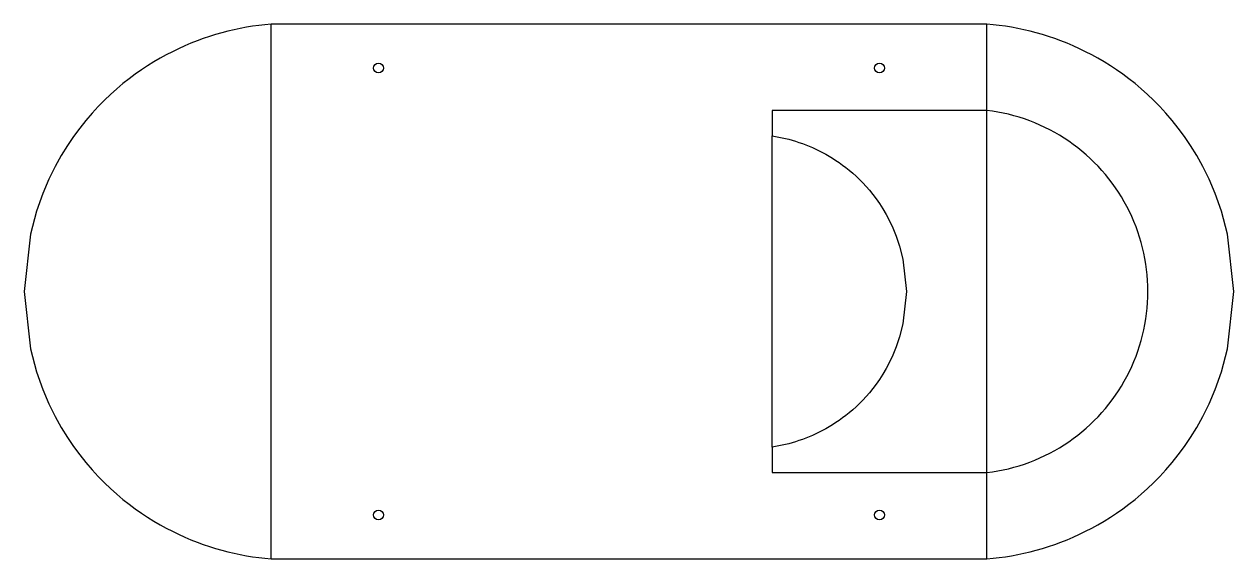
# Model space of a CAD drawing. Header units: millimetres. Extents: x 0 to 676, y 0 to 300.
import ezdxf

# ---------------------------------------------------------------- set-up
doc = ezdxf.new("R2010")
doc.units = ezdxf.units.MM
doc.layers.add('CUT', color=7, linetype='Continuous')
doc.layers.add('FOLD', color=5, linetype='Continuous')

msp = doc.modelspace()

# ---------------------------------------------------------------- linework, layer by layer
at = {"layer": 'CUT'}
for points in [[(0, 150), (3.45, 118.01), (6.9, 105.03), (10.35, 95.25), (13.8, 87.15), (17.25, 80.16), (20.7, 73.96), (24.15, 68.38), (27.6, 63.29), (31.05, 58.62), (34.5, 54.29), (37.95, 50.28), (41.4, 46.53), (44.85, 43.03), (48.3, 39.74), (51.75, 36.66), (55.2, 33.75), (58.65, 31.02), (62.1, 28.45), (65.55, 26.03), (69, 23.75), (72.45, 21.6), (75.9, 19.58), (79.35, 17.68), (82.8, 15.89), (86.25, 14.22), (89.7, 12.65), (93.15, 11.19), (96.6, 9.83), (100.05, 8.56), (103.5, 7.39), (106.95, 6.31), (110.4, 5.32), (113.85, 4.42), (117.3, 3.61), (120.75, 2.88), (124.2, 2.24), (127.65, 1.67), (131.1, 1.2), (134.55, 0.8), (138, 0.48), (138, 0.48), (538, 0.48), (538, 0.48), (541.45, 0.8), (544.9, 1.2), (548.35, 1.67), (551.8, 2.24), (555.25, 2.88), (558.7, 3.61), (562.15, 4.42), (565.6, 5.32), (569.05, 6.31), (572.5, 7.39), (575.95, 8.56), (579.4, 9.83), (582.85, 11.19), (586.3, 12.65), (589.75, 14.22), (593.2, 15.89), (596.65, 17.68), (600.1, 19.58), (603.55, 21.6), (607, 23.75), (610.45, 26.03), (613.9, 28.45), (617.35, 31.02), (620.8, 33.75), (624.25, 36.66), (627.7, 39.74), (631.15, 43.03), (634.6, 46.53), (638.05, 50.28), (641.5, 54.29), (644.95, 58.62), (648.4, 63.29), (651.85, 68.38), (655.3, 73.96), (658.75, 80.16), (662.2, 87.15), (665.65, 95.25), (669.1, 105.03), (672.55, 118.01), (676, 150), (676, 150), (672.55, 181.99), (669.1, 194.97), (665.65, 204.75), (662.2, 212.85), (658.75, 219.84), (655.3, 226.04), (651.85, 231.62), (648.4, 236.71), (644.95, 241.38), (641.5, 245.71), (638.05, 249.72), (634.6, 253.47), (631.15, 256.97), (627.7, 260.26), (624.25, 263.34), (620.8, 266.25), (617.35, 268.98), (613.9, 271.55), (610.45, 273.97), (607, 276.25), (603.55, 278.4), (600.1, 280.42), (596.65, 282.32), (593.2, 284.11), (589.75, 285.78), (586.3, 287.35), (582.85, 288.81), (579.4, 290.17), (575.95, 291.44), (572.5, 292.61), (569.05, 293.69), (565.6, 294.68), (562.15, 295.58), (558.7, 296.39), (555.25, 297.12), (551.8, 297.76), (548.35, 298.33), (544.9, 298.8), (541.45, 299.2), (538, 299.52), (538, 299.52), (138, 299.52), (138, 299.52), (134.55, 299.2), (131.1, 298.8), (127.65, 298.33), (124.2, 297.76), (120.75, 297.12), (117.3, 296.39), (113.85, 295.58), (110.4, 294.68), (106.95, 293.69), (103.5, 292.61), (100.05, 291.44), (96.6, 290.17), (93.15, 288.81), (89.7, 287.35), (86.25, 285.78), (82.8, 284.11), (79.35, 282.32), (75.9, 280.42), (72.45, 278.4), (69, 276.25), (65.55, 273.97), (62.1, 271.55), (58.65, 268.98), (55.2, 266.25), (51.75, 263.34), (48.3, 260.26), (44.85, 256.97), (41.4, 253.47), (37.95, 249.72), (34.5, 245.71), (31.05, 241.38), (27.6, 236.71), (24.15, 231.62), (20.7, 226.04), (17.25, 219.84), (13.8, 212.85), (10.35, 204.75), (6.9, 194.97), (3.45, 181.99), (0, 150)], [(418, 62.97), (418, 48.71), (538, 48.71), (538, 48.71), (541.06, 49.12), (544.11, 49.62), (547.14, 50.21), (550.15, 50.9), (553.13, 51.68), (556.1, 52.54), (559.03, 53.5), (561.94, 54.54), (564.81, 55.67), (567.65, 56.89), (570.45, 58.19), (573.2, 59.58), (575.92, 61.05), (578.59, 62.6), (581.21, 64.23), (583.78, 65.94), (586.3, 67.73), (588.76, 69.59), (591.16, 71.53), (593.51, 73.54), (595.79, 75.62), (598.01, 77.76), (600.16, 79.97), (602.25, 82.25), (604.27, 84.59), (606.21, 86.99), (608.08, 89.44), (609.87, 91.96), (611.59, 94.52), (613.23, 97.14), (614.79, 99.8), (616.27, 102.51), (617.67, 105.26), (618.98, 108.06), (620.2, 110.89), (621.35, 113.76), (622.4, 116.66), (623.36, 119.6), (624.24, 122.56), (625.02, 125.54), (625.72, 128.55), (626.32, 131.58), (626.83, 134.62), (627.25, 137.68), (627.58, 140.75), (627.81, 143.83), (627.95, 146.91), (628, 150), (628, 150), (627.95, 153.09), (627.81, 156.17), (627.58, 159.25), (627.25, 162.32), (626.83, 165.38), (626.32, 168.42), (625.72, 171.45), (625.02, 174.46), (624.24, 177.44), (623.36, 180.4), (622.4, 183.34), (621.35, 186.24), (620.2, 189.11), (618.98, 191.94), (617.67, 194.74), (616.27, 197.49), (614.79, 200.2), (613.23, 202.86), (611.59, 205.48), (609.87, 208.04), (608.08, 210.56), (606.21, 213.01), (604.27, 215.41), (602.25, 217.75), (600.16, 220.03), (598.01, 222.24), (595.79, 224.38), (593.51, 226.46), (591.16, 228.47), (588.76, 230.41), (586.3, 232.27), (583.78, 234.06), (581.21, 235.77), (578.59, 237.4), (575.92, 238.95), (573.2, 240.42), (570.45, 241.81), (567.65, 243.11), (564.81, 244.33), (561.94, 245.46), (559.03, 246.5), (556.1, 247.46), (553.13, 248.32), (550.15, 249.1), (547.14, 249.79), (544.11, 250.38), (541.06, 250.88), (538, 251.29), (538, 251.29), (418, 251.29), (418, 237.03), (418, 237.03), (419.88, 236.73), (421.75, 236.39), (423.62, 236.01), (425.5, 235.58), (427.38, 235.11), (429.25, 234.59), (431.12, 234.03), (433, 233.43), (434.88, 232.77), (436.75, 232.07), (438.62, 231.32), (440.5, 230.52), (442.38, 229.67), (444.25, 228.76), (446.12, 227.8), (448, 226.78), (449.88, 225.7), (451.75, 224.55), (453.62, 223.35), (455.5, 222.07), (457.38, 220.72), (459.25, 219.29), (461.12, 217.78), (463, 216.18), (464.88, 214.49), (466.75, 212.7), (468.62, 210.79), (470.5, 208.77), (472.38, 206.61), (474.25, 204.3), (476.12, 201.82), (478, 199.14), (479.88, 196.24), (481.75, 193.05), (483.62, 189.52), (485.5, 185.55), (487.38, 180.96), (489.25, 175.42), (491.12, 168.07), (493, 150), (493, 150), (491.12, 131.93), (489.25, 124.58), (487.38, 119.04), (485.5, 114.45), (483.62, 110.48), (481.75, 106.95), (479.88, 103.76), (478, 100.86), (476.12, 98.18), (474.25, 95.7), (472.38, 93.39), (470.5, 91.23), (468.62, 89.21), (466.75, 87.3), (464.88, 85.51), (463, 83.82), (461.12, 82.22), (459.25, 80.71), (457.38, 79.28), (455.5, 77.93), (453.62, 76.65), (451.75, 75.45), (449.88, 74.3), (448, 73.22), (446.12, 72.2), (444.25, 71.24), (442.38, 70.33), (440.5, 69.48), (438.62, 68.68), (436.75, 67.93), (434.88, 67.23), (433, 66.57), (431.12, 65.97), (429.25, 65.41), (427.38, 64.89), (425.5, 64.42), (423.62, 63.99), (421.75, 63.61), (419.88, 63.27), (418, 62.97)]]:
    msp.add_lwpolyline(points, close=True, dxfattribs=at)
for centre in [(198, 275), (478, 275), (198, 25), (478, 25)]:
    msp.add_circle(centre, 2.75, dxfattribs=at)
at = {"layer": 'FOLD'}
for p, q in [((138, 0.48), (138, 299.52)), ((538, 0.48), (538, 299.52)), ((418, 62.97), (418, 237.03))]:
    msp.add_line(p, q, dxfattribs=at)

doc.saveas('drawing.dxf')
